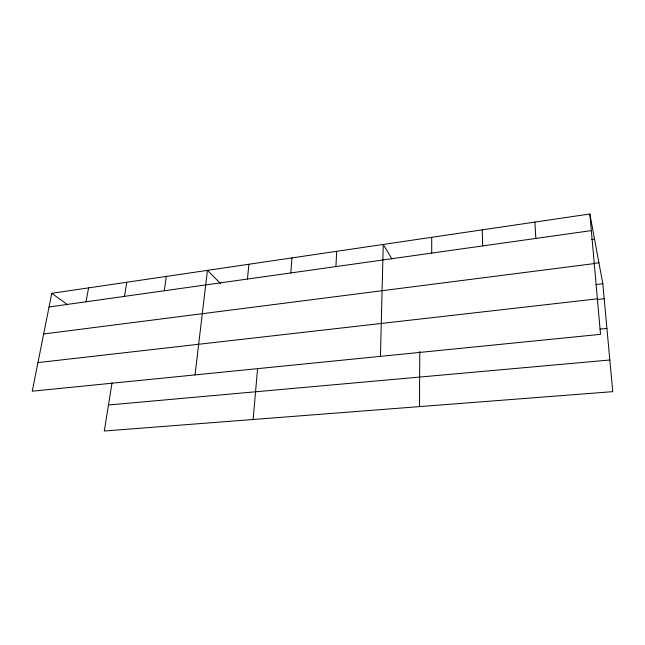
<?xml version="1.0" encoding="UTF-8"?>
<svg xmlns="http://www.w3.org/2000/svg" width="645" height="645" viewBox="0 0 645 645"><rect width="100%" height="100%" fill="white"/><g stroke="black" fill="none" stroke-linecap="round" stroke-linejoin="round"><path stroke-width="0.97" d="M419.508 406.608L419.782 351.461M380.445 356.354L383.243 244.447L391.862 258.79M335.916 266.587L336.682 251.308M290.822 272.94L291.935 257.911M253.138 419.492L257.548 368.996M247.446 279.051L248.881 264.257M195.024 374.906L207.432 270.36L220.501 283.478M164.314 290.758L166.321 276.423M124.461 296.369L126.726 282.26M112.028 382.751L104.305 431.013L612.75 391.652L602.809 283.711L589.869 213.987L51.777 293.306L32.25 391.192L600.527 334.336L589.869 213.987M86.059 301.779L88.575 287.888M49.044 306.996L591.344 230.612M591.57 239.577L594.545 239.174M593.989 263.41L598.923 262.773M43.666 333.981L594.263 263.587M595.907 284.534L602.809 283.711M37.958 362.595L597.383 298.829M597.238 299.522L604.188 298.732M599.995 329.127L606.921 328.418M108.465 404.995L609.831 359.999M51.777 293.306L67.588 304.738M534.89 222.09L535.834 238.432M482.218 229.854L482.678 245.914M431.707 237.304L431.731 253.09"/></g></svg>
